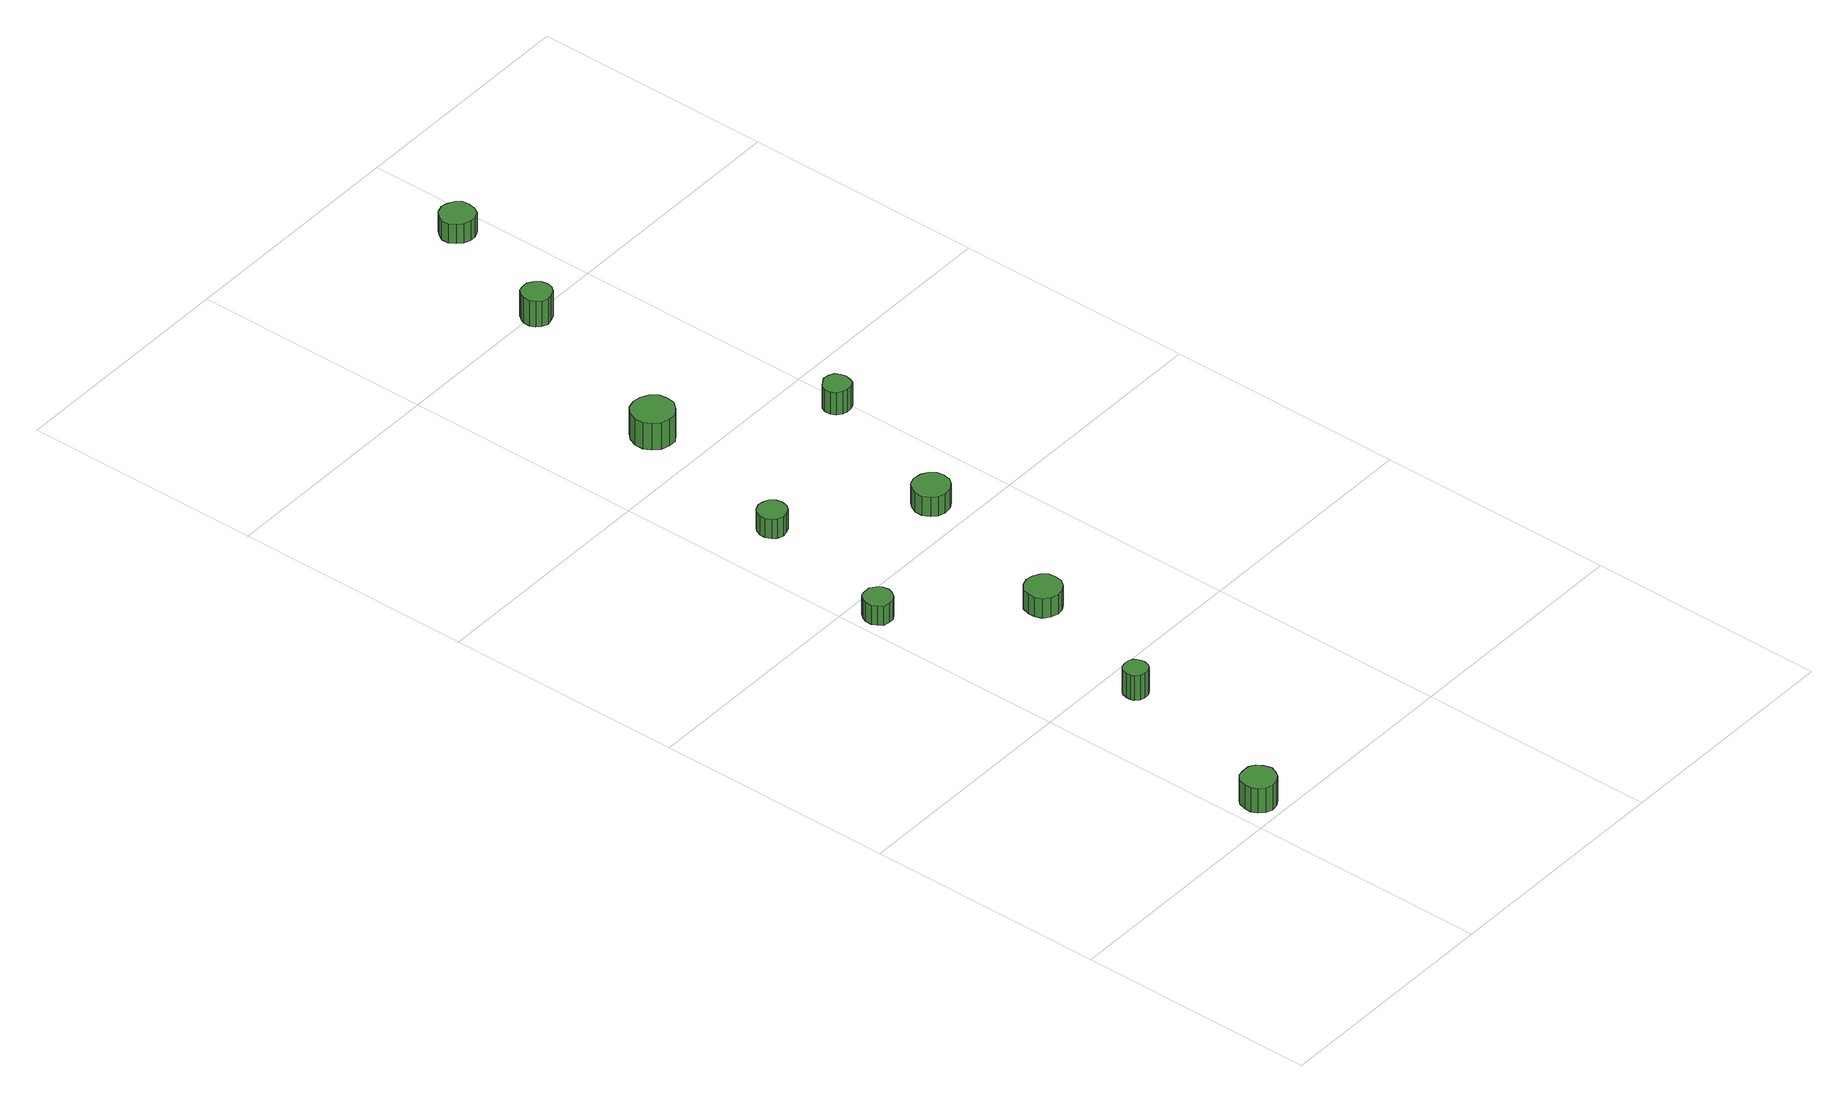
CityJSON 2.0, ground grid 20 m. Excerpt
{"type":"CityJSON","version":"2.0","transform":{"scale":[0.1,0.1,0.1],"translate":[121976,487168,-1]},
"CityObjects":{
"tree1":{"type":"SolitaryVegetationObject","attributes":{"function":"something"},"geometry":[{"type":"MultiSurface","lod":"1","boundaries":[[[0,1,2,3,4,5,6,7,8,9,10,11,12,13,14]],[[15,16,17,18,19,20,21,22,23,24,25,26,27,28,29]],[[0,29,28,1]],[[1,28,27,2]],[[2,27,26,3]],[[3,26,25,4]],[[4,25,24,5]],[[5,24,23,6]],[[6,23,22,7]],[[7,22,21,8]],[[8,21,20,9]],[[9,20,19,10]],[[10,19,18,11]],[[11,18,17,12]],[[12,17,16,13]],[[13,16,15,14]],[[14,15,29,0]]]}]},
"tree2":{"type":"SolitaryVegetationObject","attributes":{"function":"something"},"geometry":[{"type":"MultiSurface","lod":"1","boundaries":[[[30,31,32,33,34,35,36,37,38,39,40,41,42,43,44]],[[45,46,47,48,49,50,51,52,53,54,55,56,57,58,59]],[[30,59,58,31]],[[31,58,57,32]],[[32,57,56,33]],[[33,56,55,34]],[[34,55,54,35]],[[35,54,53,36]],[[36,53,52,37]],[[37,52,51,38]],[[38,51,50,39]],[[39,50,49,40]],[[40,49,48,41]],[[41,48,47,42]],[[42,47,46,43]],[[43,46,45,44]],[[44,45,59,30]]]}]},
"tree3":{"type":"SolitaryVegetationObject","attributes":{"function":"something"},"geometry":[{"type":"MultiSurface","lod":"1","boundaries":[[[60,61,62,63,64,65,66,67,68,69,70,71,72,73,74]],[[75,76,77,78,79,80,81,82,83,84,85,86,87,88,89]],[[60,89,88,61]],[[61,88,87,62]],[[62,87,86,63]],[[63,86,85,64]],[[64,85,84,65]],[[65,84,83,66]],[[66,83,82,67]],[[67,82,81,68]],[[68,81,80,69]],[[69,80,79,70]],[[70,79,78,71]],[[71,78,77,72]],[[72,77,76,73]],[[73,76,75,74]],[[74,75,89,60]]]}]},
"tree4":{"type":"SolitaryVegetationObject","attributes":{"function":"something"},"geometry":[{"type":"MultiSurface","lod":"1","boundaries":[[[90,91,92,93,94,95,96,97,98,99,100,101,102,103,104]],[[105,106,107,108,109,110,111,112,113,114,115,116,117,118,119]],[[90,119,118,91]],[[91,118,117,92]],[[92,117,116,93]],[[93,116,115,94]],[[94,115,114,95]],[[95,114,113,96]],[[96,113,112,97]],[[97,112,111,98]],[[98,111,110,99]],[[99,110,109,100]],[[100,109,108,101]],[[101,108,107,102]],[[102,107,106,103]],[[103,106,105,104]],[[104,105,119,90]]]}]},
"tree5":{"type":"SolitaryVegetationObject","attributes":{"function":"something"},"geometry":[{"type":"MultiSurface","lod":"1","boundaries":[[[120,121,122,123,124,125,126,127,128,129,130,131,132,133,134]],[[135,136,137,138,139,140,141,142,143,144,145,146,147,148,149]],[[120,149,148,121]],[[121,148,147,122]],[[122,147,146,123]],[[123,146,145,124]],[[124,145,144,125]],[[125,144,143,126]],[[126,143,142,127]],[[127,142,141,128]],[[128,141,140,129]],[[129,140,139,130]],[[130,139,138,131]],[[131,138,137,132]],[[132,137,136,133]],[[133,136,135,134]],[[134,135,149,120]]]}]},
"tree6":{"type":"SolitaryVegetationObject","attributes":{"function":"something"},"geometry":[{"type":"MultiSurface","lod":"1","boundaries":[[[150,151,152,153,154,155,156,157,158,159,160,161,162,163,164]],[[165,166,167,168,169,170,171,172,173,174,175,176,177,178,179]],[[150,179,178,151]],[[151,178,177,152]],[[152,177,176,153]],[[153,176,175,154]],[[154,175,174,155]],[[155,174,173,156]],[[156,173,172,157]],[[157,172,171,158]],[[158,171,170,159]],[[159,170,169,160]],[[160,169,168,161]],[[161,168,167,162]],[[162,167,166,163]],[[163,166,165,164]],[[164,165,179,150]]]}]},
"tree7":{"type":"SolitaryVegetationObject","attributes":{"function":"something"},"geometry":[{"type":"MultiSurface","lod":"1","boundaries":[[[180,181,182,183,184,185,186,187,188,189,190,191,192,193,194]],[[195,196,197,198,199,200,201,202,203,204,205,206,207,208,209]],[[180,209,208,181]],[[181,208,207,182]],[[182,207,206,183]],[[183,206,205,184]],[[184,205,204,185]],[[185,204,203,186]],[[186,203,202,187]],[[187,202,201,188]],[[188,201,200,189]],[[189,200,199,190]],[[190,199,198,191]],[[191,198,197,192]],[[192,197,196,193]],[[193,196,195,194]],[[194,195,209,180]]]}]},
"tree8":{"type":"SolitaryVegetationObject","attributes":{"function":"something"},"geometry":[{"type":"MultiSurface","lod":"1","boundaries":[[[210,211,212,213,214,215,216,217,218,219,220,221,222,223,224]],[[225,226,227,228,229,230,231,232,233,234,235,236,237,238,239]],[[210,239,238,211]],[[211,238,237,212]],[[212,237,236,213]],[[213,236,235,214]],[[214,235,234,215]],[[215,234,233,216]],[[216,233,232,217]],[[217,232,231,218]],[[218,231,230,219]],[[219,230,229,220]],[[220,229,228,221]],[[221,228,227,222]],[[222,227,226,223]],[[223,226,225,224]],[[224,225,239,210]]]}]},
"tree9":{"type":"SolitaryVegetationObject","attributes":{"function":"something"},"geometry":[{"type":"MultiSurface","lod":"1","boundaries":[[[240,241,242,243,244,245,246,247,248,249,250,251,252,253,254]],[[255,256,257,258,259,260,261,262,263,264,265,266,267,268,269]],[[240,269,268,241]],[[241,268,267,242]],[[242,267,266,243]],[[243,266,265,244]],[[244,265,264,245]],[[245,264,263,246]],[[246,263,262,247]],[[247,262,261,248]],[[248,261,260,249]],[[249,260,259,250]],[[250,259,258,251]],[[251,258,257,252]],[[252,257,256,253]],[[253,256,255,254]],[[254,255,269,240]]]}]},
"tree10":{"type":"SolitaryVegetationObject","attributes":{"function":"something"},"geometry":[{"type":"MultiSurface","lod":"1","boundaries":[[[270,271,272,273,274,275,276,277,278,279,280,281,282,283,284]],[[285,286,287,288,289,290,291,292,293,294,295,296,297,298,299]],[[270,299,298,271]],[[271,298,297,272]],[[272,297,296,273]],[[273,296,295,274]],[[274,295,294,275]],[[275,294,293,276]],[[276,293,292,277]],[[277,292,291,278]],[[278,291,290,279]],[[279,290,289,280]],[[280,289,288,281]],[[281,288,287,282]],[[282,287,286,283]],[[283,286,285,284]],[[284,285,299,270]]]}]},
"tree11":{"type":"SolitaryVegetationObject","attributes":{"function":"something"}},
"tree12":{"type":"SolitaryVegetationObject","attributes":{"function":"something"}},
"tree13":{"type":"SolitaryVegetationObject","attributes":{"function":"something"}}
},
"vertices":[
[39,21,29],[37,27,29],[34,32,29],[29,35,29],[23,35,29],[17,34,29],[13,30,29],[11,24,29],[11,18,29],[13,13,29],[17,9,29],[23,7,29],[29,8,29],[34,11,29],[37,16,29],[37,16,6],[34,11,6],[29,8,6],[23,7,6],[17,9,6],[13,13,6],[11,18,6],[11,24,6],[13,30,6],[17,34,6],[23,35,6],[29,35,6],[34,32,6],[37,27,6],[39,21,6],
[78,173,29],[77,177,29],[75,181,29],[71,183,29],[67,183,29],[63,182,29],[60,179,29],[59,175,29],[59,171,29],[60,168,29],[63,165,29],[67,164,29],[71,164,29],[75,166,29],[77,169,29],[77,169,6],[75,166,6],[71,164,6],[67,164,6],[63,165,6],[60,168,6],[59,171,6],[59,175,6],[60,179,6],[63,182,6],[67,183,6],[71,183,6],[75,181,6],[77,177,6],[78,173,6],
[31,378,24],[30,383,24],[27,387,24],[23,390,24],[18,390,24],[13,389,24],[10,385,24],[8,381,24],[8,376,24],[10,372,24],[13,368,24],[18,367,24],[23,367,24],[27,370,24],[30,374,24],[30,374,6],[27,370,6],[23,367,6],[18,367,6],[13,368,6],[10,372,6],[8,376,6],[8,381,6],[10,385,6],[13,389,6],[18,390,6],[23,390,6],[27,387,6],[30,383,6],[31,378,6],
[120,291,24],[119,297,24],[115,302,24],[110,305,24],[104,306,24],[98,304,24],[93,300,24],[91,294,24],[91,288,24],[93,282,24],[98,278,24],[104,276,24],[110,277,24],[115,280,24],[119,285,24],[119,285,6],[115,280,6],[110,277,6],[104,276,6],[98,278,6],[93,282,6],[91,288,6],[91,294,6],[93,300,6],[98,304,6],[104,306,6],[110,305,6],[115,302,6],[119,297,6],[120,291,6],
[62,504,24],[61,509,24],[58,513,24],[54,515,24],[49,516,24],[44,514,24],[41,511,24],[39,506,24],[39,502,24],[41,497,24],[44,494,24],[49,492,24],[54,493,24],[58,495,24],[61,499,24],[61,499,6],[58,495,6],[54,493,6],[49,492,6],[44,494,6],[41,497,6],[39,502,6],[39,506,6],[41,511,6],[44,514,6],[49,516,6],[54,515,6],[58,513,6],[61,509,6],[62,504,6],
[98,642,31],[97,649,31],[92,655,31],[86,658,31],[79,659,31],[72,657,31],[67,652,31],[64,645,31],[64,638,31],[67,632,31],[72,627,31],[79,625,31],[86,625,31],[92,629,31],[97,635,31],[97,635,6],[92,629,6],[86,625,6],[79,625,6],[72,627,6],[67,632,6],[64,638,6],[64,645,6],[67,652,6],[72,657,6],[79,659,6],[86,658,6],[92,655,6],[97,649,6],[98,642,6],
[162,431,24],[161,437,24],[157,442,24],[152,445,24],[145,446,24],[139,444,24],[135,440,24],[132,434,24],[132,428,24],[135,422,24],[139,418,24],[145,416,24],[152,417,24],[157,420,24],[161,425,24],[161,425,6],[157,420,6],[152,417,6],[145,416,6],[139,418,6],[135,422,6],[132,428,6],[132,434,6],[135,440,6],[139,444,6],[145,446,6],[152,445,6],[157,442,6],[161,437,6],[162,431,6],
[205,559,27],[204,563,27],[202,567,27],[198,569,27],[193,570,27],[189,568,27],[185,565,27],[183,561,27],[183,556,27],[185,552,27],[189,549,27],[193,548,27],[198,548,27],[202,550,27],[204,554,27],[204,554,6],[202,550,6],[198,548,6],[193,548,6],[189,549,6],[185,552,6],[183,556,6],[183,561,6],[185,565,6],[189,568,6],[193,570,6],[198,569,6],[202,567,6],[204,563,6],[205,559,6],
[149,797,30],[148,802,30],[145,806,30],[140,809,30],[135,809,30],[130,808,30],[127,804,30],[125,800,30],[125,795,30],[127,790,30],[130,787,30],[135,785,30],[140,786,30],[145,788,30],[148,792,30],[148,792,6],[145,788,6],[140,786,6],[135,785,6],[130,787,6],[127,790,6],[125,795,6],[125,800,6],[127,804,6],[130,808,6],[135,809,6],[140,809,6],[145,806,6],[148,802,6],[149,797,6],
[192,906,24],[191,912,24],[188,916,24],[182,919,24],[177,920,24],[171,918,24],[167,914,24],[164,909,24],[164,903,24],[167,898,24],[171,894,24],[177,892,24],[182,892,24],[188,895,24],[191,900,24],[191,900,6],[188,895,6],[182,892,6],[177,892,6],[171,894,6],[167,898,6],[164,903,6],[164,909,6],[167,914,6],[171,918,6],[177,920,6],[182,919,6],[188,916,6],[191,912,6],[192,906,6]
]}
